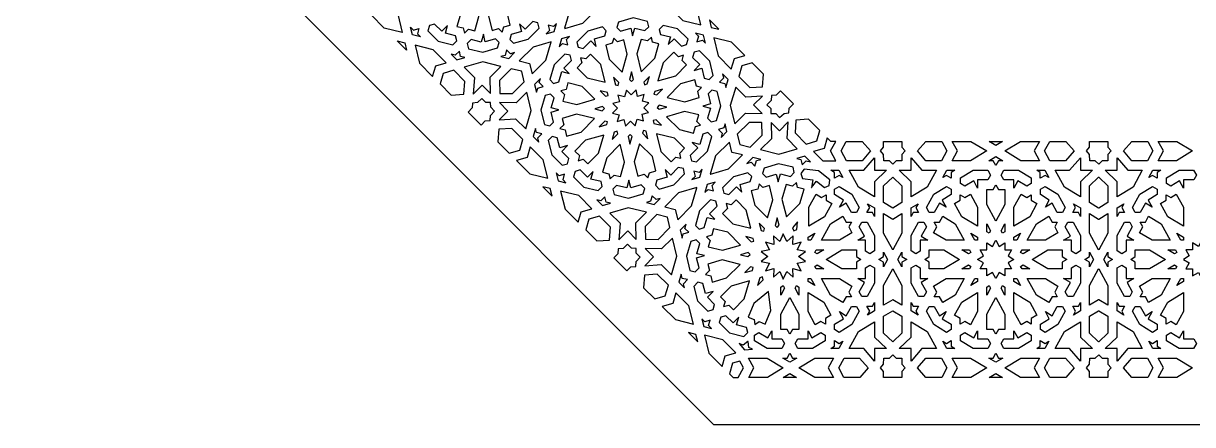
# Model space of a CAD drawing. Extents: x -500 to 500, y -500 to 500.
# Drawn here: x -500 to -3.9, y -500 to -330 of the extents above; entities that cross this region are included whole.
import ezdxf

# ---------------------------------------------------------------- set-up
doc = ezdxf.new("R2010")
doc.units = 0
doc.layers.add('LAYER_1', color=18, linetype='CONTINUOUS')

msp = doc.modelspace()

# ---------------------------------------------------------------- linework, layer by layer
at = {"layer": 'LAYER_1'}
for points in [[(207.11, -500), (500, -207.11), (500, 207.11), (207.11, 500), (-207.11, 500), (-500, 207.11), (-500, -207.11), (-207.11, -500)], [(-212.51, -330.62), (-214.36, -323.04), (-219.98, -317.42), (-221.27, -321.86), (-225.79, -323.18), (-220.23, -328.73)], [(-348.04, -325.06), (-346.73, -320.53), (-341.17, -326.09), (-339.28, -333.82), (-346.86, -331.96), (-352.48, -326.35)], [(-313.32, -331.93), (-312.79, -334.1), (-311.15, -332.46), (-308.45, -333.12), (-306.67, -327.02), (-308.53, -319.44), (-314.25, -325.17), (-316.03, -331.26)], [(-298.36, -332.14), (-296.8, -333.7), (-296.16, -331.5), (-293.42, -330.7), (-294.89, -324.69), (-300.34, -319.24), (-302.57, -326.92), (-301.1, -332.94)], [(-262.58, -329.88), (-256.68, -323.97), (-261.06, -322.9), (-261.07, -322.86), (-261.11, -322.85), (-262.18, -318.47), (-268.08, -324.37), (-270.32, -332.05), (-270.24, -332.03), (-270.26, -332.11)], [(-334.89, -334.89), (-335.71, -331.55), (-334.45, -332.81), (-332.14, -332.14), (-332.81, -334.45), (-331.55, -335.71)], [(-317.84, -339.07), (-316.14, -337.37), (-316.67, -335.23), (-320.95, -334.18), (-319.99, -330.91), (-322.44, -333.35), (-325.51, -330.27), (-327.68, -330.9), (-328.34, -333.18), (-323.95, -337.57)], [(-285.8, -336.63), (-281.18, -332.01), (-281.73, -329.76), (-283.87, -329.24), (-287.11, -332.47), (-289.43, -330.15), (-288.64, -333.38), (-292.98, -334.64), (-293.61, -336.81), (-291.99, -338.43)], [(-274.71, -333.4), (-273.73, -330.01), (-275.05, -331.34), (-277.33, -330.78), (-276.77, -333.06), (-278.1, -334.39)], [(-262.45, -340.66), (-259.22, -337.43), (-256.89, -339.76), (-257.68, -336.52), (-253.34, -335.26), (-252.71, -333.09), (-254.33, -331.47), (-260.52, -333.28), (-265.14, -337.89), (-264.59, -340.14)], [(-242.3, -332.05), (-241.51, -335.28), (-240.55, -332), (-236.27, -333.05), (-234.66, -331.43), (-235.21, -329.19), (-241.32, -327.69), (-247.51, -329.49), (-248.18, -331.77), (-246.64, -333.31)], [(-223.89, -336.55), (-220.81, -339.63), (-218.64, -339), (-217.98, -336.72), (-222.37, -332.33), (-228.48, -330.83), (-230.18, -332.53), (-229.66, -334.67), (-225.38, -335.72), (-226.33, -339)], [(-204.92, -332.48), (-208.9, -328.5), (-208.12, -331.7)], [(-305, -342.21), (-298.81, -340.41), (-298.15, -338.13), (-299.68, -336.59), (-304.02, -337.86), (-304.81, -334.62), (-305.77, -337.9), (-310.05, -336.85), (-311.66, -338.47), (-311.11, -340.71)], [(-271.27, -338.56), (-268.99, -339.12), (-269.55, -336.84), (-268.22, -335.52), (-271.61, -336.5), (-272.6, -339.89)], [(-243.75, -342.98), (-245.22, -336.96), (-247.96, -337.76), (-249.52, -336.2), (-250.16, -338.4), (-252.9, -339.2), (-251.43, -345.22), (-245.98, -350.66)], [(-232.07, -344.74), (-230.29, -338.64), (-233, -337.98), (-233.53, -335.81), (-235.17, -337.44), (-237.88, -336.78), (-239.65, -342.88), (-237.79, -350.46)], [(-211.88, -337.09), (-210.61, -338.35), (-211.43, -335.01), (-214.77, -334.19), (-213.51, -335.45), (-214.18, -337.76)], [(-198.28, -344.84), (-193.85, -343.55), (-199.46, -337.94), (-207.04, -336.08), (-205.15, -343.81), (-199.6, -349.37)], [(-339.41, -339.41), (-341.4, -337.42), (-338.2, -338.21), (-337.42, -341.4)], [(-325.05, -348.04), (-320.53, -346.73), (-326.09, -341.17), (-333.82, -339.28), (-331.96, -346.86), (-326.34, -352.48)], [(-312.7, -344.45), (-314.46, -344.02), (-315.01, -341.74), (-316.73, -343.46), (-318.49, -343.03), (-316.09, -345.43)], [(-294.06, -344.89), (-291.54, -342.36), (-293.32, -342.88), (-294.95, -341.25), (-295.62, -343.55), (-297.4, -344.07)], [(-278.24, -345.53), (-276, -337.85), (-276.08, -337.87), (-276.06, -337.79), (-283.74, -340.03), (-289.64, -345.93), (-285.26, -347), (-285.25, -347.04), (-285.21, -347.05), (-284.14, -351.43)], [(-223.12, -352.15), (-218.57, -347.6), (-220.52, -345.66), (-219.88, -343.46), (-222.08, -344.1), (-224.02, -342.15), (-228.57, -346.7), (-230.8, -354.38)], [(-212.14, -348.95), (-211.09, -353.23), (-208.95, -353.76), (-207.26, -352.06), (-208.75, -345.95), (-213.14, -341.56), (-215.42, -342.22), (-216.05, -344.39), (-212.98, -347.46), (-215.42, -349.91)], [(-305.35, -356.17), (-301.77, -359.75), (-301.92, -352.75), (-297.37, -348.2), (-305.1, -346.31), (-312.93, -348.59), (-308.61, -352.91), (-309.1, -359.93)], [(-272.85, -354.77), (-271.59, -350.43), (-268.36, -351.22), (-270.68, -348.9), (-267.45, -345.66), (-267.97, -343.52), (-270.22, -342.97), (-274.84, -347.59), (-276.64, -353.78), (-275.02, -355.4)], [(-253.18, -354.94), (-255.03, -347.35), (-259.36, -343.03), (-261.4, -345.07), (-263.57, -344.54), (-263.04, -346.71), (-265.08, -348.76), (-260.76, -353.08)], [(-186.3, -356.83), (-185.92, -351.48), (-190.69, -346.71), (-195.13, -348), (-196.45, -352.52), (-191.75, -357.22)], [(-313.07, -360.03), (-312.68, -354.58), (-317.38, -349.88), (-321.9, -351.19), (-323.19, -355.63), (-318.42, -360.41)], [(-292.47, -359.76), (-287.45, -354.74), (-288.52, -350.37), (-288.57, -350.36), (-288.58, -350.31), (-292.95, -349.24), (-297.97, -354.26), (-297.86, -359.6), (-297.81, -359.6), (-297.81, -359.65)], [(-241.11, -353.78), (-241.89, -350.58), (-242.83, -353.82), (-241.99, -354.66)], [(-202.31, -355.44), (-201.88, -357.2), (-200.89, -353.81), (-203.29, -351.41), (-202.86, -353.17), (-204.58, -354.89)], [(-281.76, -357.41), (-279.46, -356.74), (-281.09, -355.11), (-280.57, -353.33), (-283.1, -355.85), (-282.28, -359.19)], [(-265.13, -364.36), (-257.45, -362.13), (-262.9, -356.68), (-268.91, -355.21), (-269.71, -357.95), (-271.91, -358.59), (-270.35, -360.15), (-271.15, -362.89)], [(-247.62, -356.3), (-247.28, -355.11), (-249.57, -352.82), (-248.79, -356.01)], [(-235.25, -355.67), (-234.31, -352.44), (-236.72, -354.85), (-236.44, -356.02)], [(-219.3, -363.23), (-213.2, -361.45), (-213.87, -358.75), (-212.23, -357.11), (-214.4, -356.58), (-215.06, -353.87), (-221.16, -355.65), (-226.88, -361.37)], [(-193.58, -367.98), (-186.58, -368.13), (-190.15, -364.55), (-186.39, -360.8), (-193.41, -361.29), (-197.74, -356.96), (-200.02, -364.8), (-198.12, -372.53)], [(-304.01, -371.31), (-301.93, -371.16), (-301.79, -369.08), (-300.04, -367.22), (-301.7, -365.56), (-301.74, -363.53), (-303.77, -363.49), (-305.43, -361.83), (-307.29, -363.58), (-309.37, -363.73), (-309.52, -365.81), (-311.27, -367.55), (-305.76, -373.06)], [(-291.12, -370.4), (-286.8, -374.73), (-284.52, -366.89), (-286.41, -359.16), (-290.96, -363.71), (-297.96, -363.56), (-294.38, -367.14), (-298.14, -370.89)], [(-276.68, -373.45), (-275.06, -371.84), (-276.11, -367.56), (-272.83, -366.6), (-276.07, -365.81), (-274.8, -361.47), (-276.34, -359.94), (-278.62, -360.6), (-280.42, -366.79), (-278.92, -372.9)], [(-251.82, -360.49), (-252.1, -359.32), (-255.3, -358.54), (-253, -360.84)], [(-245.18, -370.75), (-244.5, -373.53), (-242.41, -371.43), (-240.41, -373.43), (-239.59, -370.62), (-236.82, -371.3), (-237.5, -368.52), (-234.69, -367.7), (-236.68, -365.71), (-234.58, -363.61), (-237.36, -362.93), (-236.54, -360.12), (-239.36, -360.94), (-240.03, -358.16), (-242.13, -360.26), (-244.12, -358.26), (-244.94, -361.08), (-247.72, -360.4), (-247.04, -363.17), (-249.85, -363.99), (-247.86, -365.98), (-249.95, -368.08), (-247.18, -368.76), (-247.99, -371.57)], [(-231.27, -360.3), (-228.86, -357.89), (-232.1, -358.83), (-232.44, -360.01)], [(-205.92, -371.09), (-204.11, -364.9), (-205.61, -358.79), (-207.86, -358.24), (-209.47, -359.85), (-208.42, -364.13), (-211.7, -365.09), (-208.47, -365.88), (-209.73, -370.22), (-208.19, -371.75)], [(-180.77, -368.2), (-179.1, -369.86), (-177.24, -368.11), (-175.16, -367.96), (-175.02, -365.88), (-173.27, -364.13), (-178.77, -358.63), (-180.52, -360.38), (-182.6, -360.53), (-182.75, -362.61), (-184.5, -364.47), (-182.83, -366.13), (-182.79, -368.16)], [(-254.34, -367.01), (-253.46, -366.12), (-254.3, -365.28), (-257.53, -366.22)], [(-227, -365.47), (-230.2, -364.69), (-231.08, -365.57), (-230.24, -366.41)], [(-263.38, -376.04), (-257.65, -370.32), (-265.23, -368.46), (-271.33, -370.24), (-270.67, -372.94), (-272.31, -374.58), (-270.14, -375.11), (-269.47, -377.82)], [(-252.44, -372.86), (-252.1, -371.68), (-253.26, -371.39), (-255.68, -373.81)], [(-229.24, -373.15), (-231.53, -370.85), (-232.72, -371.2), (-232.43, -372.37)], [(-215.62, -376.48), (-214.82, -373.74), (-212.63, -373.1), (-214.18, -371.54), (-213.39, -368.8), (-219.4, -367.33), (-227.09, -369.56), (-221.64, -375.01)], [(-191.58, -382.45), (-186.56, -377.43), (-186.67, -372.09), (-186.72, -372.09), (-186.73, -372.04), (-192.06, -371.93), (-197.08, -376.94), (-196.01, -381.32), (-195.97, -381.33), (-195.96, -381.38)], [(-179.43, -385.38), (-171.6, -383.1), (-175.92, -378.78), (-175.43, -371.76), (-179.19, -375.52), (-182.76, -371.94), (-182.62, -378.94), (-187.16, -383.49)], [(-163.34, -379.79), (-162.05, -375.36), (-166.82, -370.58), (-172.17, -370.96), (-172.55, -376.41), (-167.86, -381.11)], [(-289.4, -383.69), (-288.09, -379.17), (-292.79, -374.47), (-298.24, -374.86), (-298.62, -380.21), (-293.84, -384.98)], [(-281.67, -378.52), (-279.95, -376.8), (-282.23, -376.25), (-282.66, -374.49), (-283.64, -377.88), (-281.24, -380.28)], [(-247.81, -376.84), (-248.1, -375.67), (-249.29, -376.02), (-250.23, -379.26)], [(-241.7, -377.87), (-242.54, -377.03), (-243.43, -377.92), (-242.65, -381.11)], [(-235.75, -375.68), (-236.91, -375.4), (-237.26, -376.58), (-234.96, -378.88)], [(-223.13, -386.62), (-220.97, -387.15), (-221.5, -384.98), (-219.45, -382.93), (-223.78, -378.61), (-231.36, -376.75), (-229.5, -384.34), (-225.18, -388.66)], [(-214.31, -388.72), (-209.7, -384.1), (-207.9, -377.91), (-209.51, -376.29), (-211.68, -376.92), (-212.94, -381.26), (-216.18, -380.47), (-213.85, -382.79), (-217.08, -386.03), (-216.56, -388.17)], [(-201.44, -375.84), (-202.26, -372.5), (-202.77, -374.28), (-205.08, -374.95), (-203.44, -376.58), (-203.96, -378.36)], [(-269.11, -389.47), (-268.48, -387.3), (-271.56, -384.23), (-269.11, -381.78), (-272.39, -382.74), (-273.44, -378.46), (-275.58, -377.93), (-277.28, -379.63), (-275.78, -385.74), (-271.39, -390.13)], [(-262.45, -387.59), (-260.51, -389.54), (-255.97, -384.99), (-253.73, -377.31), (-261.42, -379.54), (-265.96, -384.09), (-264.01, -386.03), (-264.65, -388.23)], [(-251.53, -393.71), (-251, -395.88), (-249.37, -394.25), (-246.66, -394.91), (-244.89, -388.81), (-246.74, -381.23), (-252.47, -386.95), (-254.24, -393.05)], [(-236.57, -393.93), (-235.01, -395.49), (-234.37, -393.29), (-231.63, -392.49), (-233.1, -386.47), (-238.55, -381.03), (-240.79, -388.71), (-239.31, -394.73)], [(-200.79, -391.66), (-194.89, -385.76), (-199.27, -384.69), (-199.28, -384.65), (-199.32, -384.63), (-200.4, -380.26), (-206.3, -386.16), (-208.53, -393.84), (-208.46, -393.82), (-208.48, -393.9)], [(-160.79, -388.18), (-155.25, -388.18), (-157.51, -384.05), (-155.29, -380), (-157.4, -380), (-158.89, -378.51), (-160.18, -382.94), (-164.71, -384.26)], [(-153.05, -384.05), (-150.83, -380), (-144.08, -380), (-140.56, -384.05), (-144.14, -388.18), (-150.79, -388.18)], [(-132.53, -388.18), (-134.89, -388.18), (-134.96, -385.62), (-136.33, -384.05), (-134.96, -382.47), (-134.96, -380), (-127.18, -380), (-127.18, -382.47), (-125.81, -384.05), (-127.18, -385.62), (-127.25, -388.18), (-129.61, -388.18), (-131.07, -389.58)], [(-120.59, -384.05), (-117.07, -380), (-110.32, -380), (-108.09, -384.05), (-110.36, -388.18), (-117, -388.18)], [(-103.63, -384.05), (-105.86, -380), (-97.92, -380), (-91.24, -384.05), (-98.05, -388.18), (-105.9, -388.18)], [(-90.19, -380), (-84.57, -380), (-87.38, -381.71)], [(-83.52, -384.05), (-76.85, -380), (-68.9, -380), (-71.13, -384.05), (-68.86, -388.18), (-76.72, -388.18)], [(-66.67, -384.05), (-64.45, -380), (-57.69, -380), (-54.18, -384.05), (-57.76, -388.18), (-64.4, -388.18)], [(-45.15, -388.18), (-47.51, -388.18), (-47.58, -385.62), (-48.95, -384.05), (-47.58, -382.47), (-47.58, -380), (-39.8, -380), (-39.8, -382.47), (-38.43, -384.05), (-39.8, -385.62), (-39.87, -388.18), (-42.23, -388.18), (-43.69, -389.58)], [(-33.2, -384.05), (-29.69, -380), (-22.93, -380), (-20.71, -384.05), (-22.98, -388.18), (-29.62, -388.18)], [(-16.25, -384.05), (-18.48, -380), (-10.53, -380), (-3.86, -384.05), (-10.66, -388.18), (-18.52, -388.18)], [(-277.49, -395.61), (-279.38, -387.88), (-284.94, -382.32), (-286.25, -386.84), (-290.69, -388.14), (-285.07, -393.75)], [(-191.22, -388.81), (-189.58, -390.44), (-188.91, -388.14), (-187.13, -387.62), (-190.47, -386.8), (-193, -389.33)], [(-167.8, -388.23), (-166.04, -388.66), (-168.45, -386.26), (-171.83, -387.24), (-170.08, -387.67), (-169.52, -389.94)], [(-145.63, -399.38), (-149.55, -392.23), (-143.44, -392.23), (-138.82, -386.92), (-138.82, -392.23), (-133.77, -392.23), (-138.82, -397.08), (-138.82, -403.51)], [(-123.32, -397.08), (-128.37, -392.23), (-123.32, -392.23), (-123.32, -386.92), (-118.7, -392.23), (-112.59, -392.23), (-116.52, -399.38), (-123.32, -403.51)], [(-88.54, -388.18), (-90.32, -388.18), (-87.38, -386.39), (-84.44, -388.18), (-86.22, -388.18), (-87.38, -390.28)], [(-58.25, -399.38), (-62.17, -392.23), (-56.06, -392.23), (-51.44, -386.92), (-51.44, -392.23), (-46.39, -392.23), (-51.44, -397.08), (-51.44, -403.51)], [(-35.94, -397.08), (-40.99, -392.23), (-35.94, -392.23), (-35.94, -386.92), (-31.32, -392.23), (-25.21, -392.23), (-29.14, -399.38), (-35.94, -403.51)], [(-224.01, -398.41), (-219.4, -393.8), (-219.94, -391.55), (-222.09, -391.03), (-225.32, -394.26), (-227.64, -391.93), (-226.85, -395.17), (-231.19, -396.43), (-231.82, -398.6), (-230.21, -400.22)], [(-212.92, -395.19), (-211.94, -391.8), (-213.27, -393.13), (-215.54, -392.57), (-214.98, -394.85), (-216.31, -396.17)], [(-180.51, -393.83), (-179.72, -397.07), (-178.77, -393.79), (-174.49, -394.84), (-172.87, -393.22), (-173.42, -390.97), (-179.53, -389.48), (-185.73, -391.28), (-186.39, -393.56), (-184.85, -395.09)], [(-165.5, -399.56), (-165.51, -399.6), (-163.51, -396.84), (-160.05, -399.57), (-158.04, -398.66), (-157.75, -396.28), (-162.57, -392.48), (-168.67, -391.76), (-170.14, -393.65), (-169.36, -395.71), (-164.98, -396.23), (-165.53, -399.6)], [(-269.76, -397.5), (-271.02, -396.24), (-270.35, -393.93), (-272.66, -394.6), (-273.92, -393.34), (-273.1, -396.68)], [(-256.05, -400.86), (-254.35, -399.16), (-254.88, -397.02), (-259.16, -395.97), (-258.2, -392.69), (-260.65, -395.14), (-263.72, -392.06), (-265.89, -392.69), (-266.56, -394.97), (-262.16, -399.36)], [(-243.21, -404), (-237.02, -402.2), (-236.36, -399.92), (-237.9, -398.38), (-242.23, -399.64), (-243.03, -396.41), (-243.98, -399.69), (-248.26, -398.64), (-249.88, -400.26), (-249.33, -402.5)], [(-200.66, -402.45), (-197.43, -399.22), (-195.1, -401.54), (-195.9, -398.31), (-191.56, -397.05), (-190.93, -394.88), (-192.54, -393.26), (-198.74, -395.06), (-203.35, -399.68), (-202.8, -401.93)], [(-155.86, -393.17), (-157.41, -392.23), (-154.01, -392.23), (-152.31, -395.33), (-153.86, -394.39), (-155.86, -395.6)], [(-134.96, -405.9), (-134.96, -398.8), (-131.11, -395.11), (-131.07, -395.14), (-131.03, -395.11), (-127.18, -398.8), (-127.18, -405.9), (-131.03, -408.24), (-131.07, -408.21), (-131.11, -408.24)], [(-108.28, -394.39), (-109.83, -395.33), (-108.13, -392.23), (-104.73, -392.23), (-106.28, -393.17), (-106.28, -395.6)], [(-96.74, -396.75), (-100.51, -399.04), (-102.39, -397.9), (-102.39, -395.5), (-97.01, -392.23), (-90.8, -392.23), (-89.66, -394.31), (-90.74, -396.29), (-95.09, -396.29), (-95.09, -399.75)], [(-79.67, -396.29), (-84.02, -396.29), (-85.1, -394.31), (-83.96, -392.23), (-77.75, -392.23), (-72.37, -395.5), (-72.37, -397.9), (-74.25, -399.04), (-78.02, -396.75), (-79.67, -399.75)], [(-68.48, -393.17), (-70.03, -392.23), (-66.63, -392.23), (-64.93, -395.33), (-66.48, -394.39), (-68.48, -395.6)], [(-47.58, -405.9), (-47.58, -398.8), (-43.73, -395.11), (-43.69, -395.14), (-43.65, -395.11), (-39.8, -398.8), (-39.8, -405.9), (-43.65, -408.24), (-43.69, -408.21), (-43.73, -408.24)], [(-20.9, -394.39), (-22.45, -395.33), (-20.75, -392.23), (-17.35, -392.23), (-18.9, -393.17), (-18.9, -395.6)], [(-9.36, -396.75), (-13.13, -399.04), (-15.01, -397.9), (-15.01, -395.5), (-9.63, -392.23), (-3.42, -392.23), (-2.28, -394.31), (-3.36, -396.29), (-7.71, -396.29), (-7.71, -399.75)], [(-276.42, -399.99), (-279.61, -399.21), (-275.63, -403.19)], [(-263.27, -409.83), (-258.75, -408.51), (-264.3, -402.96), (-272.03, -401.07), (-270.17, -408.65), (-264.56, -414.27)], [(-216.45, -407.32), (-214.21, -399.63), (-214.29, -399.66), (-214.27, -399.58), (-221.95, -401.81), (-227.85, -407.72), (-223.48, -408.79), (-223.47, -408.83), (-223.42, -408.84), (-222.35, -413.22)], [(-209.48, -400.35), (-207.21, -400.91), (-207.76, -398.63), (-206.44, -397.3), (-209.82, -398.29), (-210.81, -401.68)], [(-181.96, -404.77), (-183.43, -398.75), (-186.18, -399.55), (-187.73, -397.99), (-188.37, -400.19), (-191.12, -400.99), (-189.64, -407), (-184.19, -412.45)], [(-170.51, -406.29), (-168.74, -400.19), (-171.45, -399.53), (-171.98, -397.36), (-173.62, -399), (-176.32, -398.33), (-178.1, -404.43), (-176.24, -412.01)], [(-150.84, -406.12), (-153.69, -407.85), (-152.04, -404.86), (-155.81, -402.57), (-155.81, -400.29), (-153.83, -399.09), (-148.45, -402.35), (-145.35, -408.01), (-146.49, -410.08), (-148.66, -410.08)], [(-116.8, -408.01), (-113.69, -402.35), (-108.31, -399.09), (-106.33, -400.29), (-106.33, -402.57), (-110.1, -404.86), (-108.46, -407.85), (-111.3, -406.12), (-113.48, -410.08), (-115.65, -410.08)], [(-91.23, -406.77), (-91.23, -400.35), (-88.48, -400.35), (-87.38, -398.34), (-86.28, -400.35), (-83.53, -400.35), (-83.53, -406.77), (-87.38, -413.79)], [(-63.46, -406.12), (-66.31, -407.85), (-64.66, -404.86), (-68.43, -402.57), (-68.43, -400.29), (-66.45, -399.09), (-61.07, -402.35), (-57.97, -408.01), (-59.11, -410.08), (-61.28, -410.08)], [(-29.41, -408.01), (-26.31, -402.35), (-20.93, -399.09), (-18.95, -400.29), (-18.95, -402.57), (-22.72, -404.86), (-21.07, -407.85), (-23.92, -406.12), (-26.1, -410.08), (-28.27, -410.08)], [(-250.91, -406.24), (-252.67, -405.81), (-253.23, -403.53), (-254.94, -405.25), (-256.7, -404.82), (-254.3, -407.22)], [(-232.27, -406.67), (-229.75, -404.15), (-231.53, -404.67), (-233.16, -403.03), (-233.83, -405.34), (-235.62, -405.86)], [(-211.07, -416.55), (-209.81, -412.22), (-206.57, -413.01), (-208.89, -410.68), (-205.66, -407.45), (-206.19, -405.31), (-208.43, -404.76), (-213.05, -409.38), (-214.85, -415.57), (-213.24, -417.19)], [(-191.39, -416.72), (-193.24, -409.14), (-197.57, -404.82), (-199.61, -406.86), (-201.78, -406.33), (-201.25, -408.5), (-203.3, -410.54), (-198.97, -414.87)], [(-166.71, -407.86), (-163.66, -402.3), (-161.27, -403.74), (-159.37, -402.58), (-159.37, -404.9), (-156.98, -406.34), (-160.04, -411.91), (-166.71, -415.96)], [(-139.72, -410.14), (-142.03, -410.14), (-140.87, -408.04), (-141.76, -406.41), (-138.82, -408.2), (-138.82, -411.77)], [(-123.32, -408.2), (-120.38, -406.41), (-121.27, -408.04), (-120.11, -410.14), (-122.43, -410.14), (-123.32, -411.77)], [(-101.77, -411.91), (-104.83, -406.34), (-102.44, -404.9), (-102.44, -402.58), (-100.53, -403.74), (-98.15, -402.3), (-95.09, -407.86), (-95.09, -415.96)], [(-79.67, -407.86), (-76.61, -402.3), (-74.23, -403.74), (-72.32, -402.58), (-72.32, -404.9), (-69.94, -406.34), (-72.99, -411.91), (-79.67, -415.96)], [(-52.34, -410.14), (-54.65, -410.14), (-53.49, -408.04), (-54.38, -406.41), (-51.44, -408.2), (-51.44, -411.77)], [(-35.94, -408.2), (-33, -406.41), (-33.89, -408.04), (-32.73, -410.14), (-35.04, -410.14), (-35.94, -411.77)], [(-14.39, -411.91), (-17.44, -406.34), (-15.06, -404.9), (-15.06, -402.58), (-13.15, -403.74), (-10.77, -402.3), (-7.71, -407.86), (-7.71, -415.96)], [(-251.28, -421.82), (-250.9, -416.36), (-255.59, -411.67), (-260.11, -412.98), (-261.4, -417.42), (-256.63, -422.19)], [(-243.56, -417.96), (-239.98, -421.54), (-240.13, -414.53), (-235.59, -409.99), (-243.31, -408.1), (-251.15, -410.37), (-246.82, -414.7), (-247.32, -421.72)], [(-230.68, -421.55), (-225.66, -416.53), (-226.74, -412.16), (-226.78, -412.14), (-226.79, -412.1), (-231.17, -411.03), (-236.19, -416.05), (-236.07, -421.38), (-236.02, -421.39), (-236.02, -421.44)], [(-157.55, -414.88), (-152.25, -411.67), (-150.88, -414.17), (-148.67, -414.17), (-149.77, -416.18), (-148.4, -418.68), (-153.69, -421.89), (-161.4, -421.89)], [(-134.96, -418.93), (-134.96, -410.58), (-131.11, -412.92), (-131.07, -412.9), (-131.03, -412.92), (-127.18, -410.58), (-127.18, -418.93), (-131.03, -425.94), (-131.07, -425.87), (-131.11, -425.94)], [(-113.74, -418.68), (-112.37, -416.18), (-113.47, -414.17), (-111.27, -414.17), (-109.89, -411.67), (-104.59, -414.88), (-100.74, -421.89), (-108.45, -421.89)], [(-70.17, -414.88), (-64.87, -411.67), (-63.5, -414.17), (-61.29, -414.17), (-62.39, -416.18), (-61.02, -418.68), (-66.31, -421.89), (-74.02, -421.89)], [(-47.58, -418.93), (-47.58, -410.58), (-43.73, -412.92), (-43.69, -412.9), (-43.65, -412.92), (-39.8, -410.58), (-39.8, -418.93), (-43.65, -425.94), (-43.69, -425.87), (-43.73, -425.94)], [(-26.36, -418.68), (-24.99, -416.18), (-26.09, -414.17), (-23.89, -414.17), (-22.51, -411.67), (-17.21, -414.88), (-13.36, -421.89), (-21.07, -421.89)], [(-219.97, -419.2), (-217.67, -418.53), (-219.3, -416.9), (-218.79, -415.11), (-221.31, -417.64), (-220.49, -420.98)], [(-185.83, -418.08), (-185.49, -416.9), (-187.79, -414.6), (-187, -417.8)], [(-179.32, -415.56), (-180.1, -412.37), (-181.04, -415.61), (-180.2, -416.45)], [(-173.09, -417.88), (-171.76, -417.39), (-171.51, -414.06), (-171.51, -414.07), (-171.51, -414.06), (-173.68, -416.59)], [(-142.68, -426.46), (-142.68, -421.89), (-145.97, -421.89), (-143.12, -420.16), (-145.3, -416.21), (-144.21, -414.23), (-141.93, -414.23), (-138.82, -419.88), (-138.82, -426.41), (-140.8, -427.61)], [(-123.32, -426.41), (-123.32, -419.88), (-120.21, -414.23), (-117.93, -414.23), (-116.84, -416.21), (-119.02, -420.16), (-116.17, -421.89), (-119.46, -421.89), (-119.46, -426.46), (-121.34, -427.61)], [(-91.23, -418.3), (-91.23, -414.89), (-89.61, -417.85), (-90.2, -418.93)], [(-85.15, -417.85), (-83.53, -414.89), (-83.53, -418.3), (-84.56, -418.93)], [(-55.3, -426.46), (-55.3, -421.89), (-58.59, -421.89), (-55.74, -420.16), (-57.92, -416.21), (-56.83, -414.23), (-54.55, -414.23), (-51.44, -419.88), (-51.44, -426.41), (-53.42, -427.61)], [(-35.94, -426.41), (-35.94, -419.88), (-32.83, -414.23), (-30.55, -414.23), (-29.46, -416.21), (-31.64, -420.16), (-28.79, -421.89), (-32.08, -421.89), (-32.08, -426.46), (-33.96, -427.61)], [(-229.33, -432.19), (-225.01, -436.51), (-222.73, -428.68), (-224.62, -420.95), (-229.17, -425.5), (-236.17, -425.35), (-232.6, -428.92), (-236.35, -432.68)], [(-203.34, -426.15), (-195.66, -423.92), (-201.11, -418.47), (-207.13, -417), (-207.92, -419.74), (-210.12, -420.38), (-208.56, -421.94), (-209.36, -424.68)], [(-190.03, -422.28), (-190.32, -421.11), (-193.51, -420.33), (-191.22, -422.62)], [(-179, -435.1), (-177.56, -438.45), (-176.11, -435.1), (-173.36, -437.5), (-173.51, -433.85), (-169.99, -434.81), (-171.72, -431.59), (-168.12, -430.93), (-171.07, -428.78), (-168.12, -426.62), (-171.72, -425.96), (-169.99, -422.74), (-173.51, -423.71), (-173.36, -420.06), (-176.11, -422.45), (-177.56, -419.1), (-179, -422.45), (-181.76, -420.06), (-181.6, -423.71), (-185.12, -422.74), (-183.4, -425.96), (-186.99, -426.62), (-184.04, -428.78), (-186.99, -430.93), (-183.4, -431.59), (-185.12, -434.81), (-181.6, -433.85), (-181.76, -437.5)], [(-167.05, -420.65), (-164.23, -418.94), (-165.86, -421.9), (-167.05, -421.9)], [(-97.91, -418.94), (-95.09, -420.65), (-95.09, -421.9), (-96.28, -421.9)], [(-79.67, -420.65), (-76.85, -418.94), (-78.48, -421.9), (-79.67, -421.9)], [(-10.53, -418.94), (-7.71, -420.65), (-7.71, -421.9), (-8.9, -421.9)], [(-242.23, -433.1), (-240.15, -432.95), (-240, -430.87), (-238.25, -429.01), (-239.91, -427.35), (-239.96, -425.32), (-241.98, -425.28), (-243.65, -423.61), (-245.5, -425.37), (-247.58, -425.51), (-247.73, -427.59), (-249.48, -429.34), (-243.98, -434.85)], [(-214.89, -435.24), (-213.27, -433.63), (-214.32, -429.34), (-211.04, -428.39), (-214.28, -427.6), (-213.02, -423.26), (-214.56, -421.72), (-216.83, -422.38), (-218.63, -428.58), (-217.14, -434.69)], [(-164.22, -427.03), (-163.63, -425.95), (-160.38, -425.95), (-163.19, -427.66)], [(-159.33, -430), (-152.66, -425.95), (-146.54, -425.95), (-146.54, -428.84), (-144.64, -430), (-146.54, -431.16), (-146.54, -434.05), (-152.66, -434.05)], [(-115.6, -431.16), (-117.5, -430), (-115.6, -428.84), (-115.6, -425.95), (-109.48, -425.95), (-102.81, -430), (-109.48, -434.05), (-115.6, -434.05)], [(-101.76, -425.95), (-98.51, -425.95), (-97.92, -427.03), (-98.95, -427.66)], [(-88.79, -435.53), (-91.23, -437.01), (-91.23, -434.05), (-94.05, -434.05), (-92.64, -431.48), (-95.09, -430), (-92.64, -428.52), (-94.05, -425.95), (-91.23, -425.95), (-91.23, -422.99), (-88.79, -424.47), (-87.38, -421.9), (-85.97, -424.47), (-83.53, -422.99), (-83.53, -425.95), (-80.71, -425.95), (-82.12, -428.52), (-79.67, -430), (-82.12, -431.48), (-80.71, -434.05), (-83.53, -434.05), (-83.53, -437.01), (-85.97, -435.53), (-87.38, -438.1)], [(-76.84, -427.03), (-76.25, -425.95), (-73, -425.95), (-75.81, -427.66)], [(-71.95, -430), (-65.28, -425.95), (-59.16, -425.95), (-59.16, -428.84), (-57.26, -430), (-59.16, -431.16), (-59.16, -434.05), (-65.28, -434.05)], [(-28.22, -431.16), (-30.12, -430), (-28.22, -428.84), (-28.22, -425.95), (-22.1, -425.95), (-15.43, -430), (-22.1, -434.05), (-28.22, -434.05)], [(-14.38, -425.95), (-11.13, -425.95), (-10.54, -427.03), (-11.57, -427.66)], [(0, -438.1), (1.41, -435.53), (3.86, -437.01), (3.86, -434.05), (6.68, -434.05), (5.27, -431.48), (7.71, -430), (5.27, -428.52), (6.68, -425.95), (3.86, -425.95), (3.86, -422.99), (1.41, -424.47), (0, -421.9), (-1.41, -424.47), (-3.85, -422.99), (-3.85, -425.95), (-6.67, -425.95), (-5.26, -428.52), (-7.71, -430), (-5.26, -431.48), (-6.67, -434.05), (-3.85, -434.05), (-3.85, -437.01), (-1.41, -435.53)], [(-201.59, -437.83), (-195.86, -432.11), (-203.44, -430.25), (-209.54, -432.02), (-208.88, -434.73), (-210.52, -436.37), (-208.35, -436.9), (-207.69, -439.61)], [(-192.55, -428.79), (-191.67, -427.91), (-192.51, -427.07), (-195.75, -428.01)], [(-134.96, -431.21), (-136.96, -430), (-134.96, -428.79), (-134.96, -426.91), (-133.26, -430), (-134.96, -433.09)], [(-128.88, -430), (-127.18, -426.91), (-127.18, -428.79), (-125.18, -430), (-127.18, -431.21), (-127.18, -433.09)], [(-47.58, -431.21), (-49.58, -430), (-47.58, -428.79), (-47.58, -426.91), (-45.88, -430), (-47.58, -433.09)], [(-41.5, -430), (-39.8, -426.91), (-39.8, -428.79), (-37.8, -430), (-39.8, -431.21), (-39.8, -433.09)], [(-227.62, -445.48), (-226.3, -440.96), (-231, -436.26), (-236.45, -436.65), (-236.83, -441.99), (-232.05, -446.77)], [(-219.88, -440.31), (-218.17, -438.59), (-220.44, -438.04), (-220.87, -436.28), (-221.86, -439.66), (-219.45, -442.07)], [(-190.65, -434.65), (-190.31, -433.47), (-191.48, -433.18), (-193.89, -435.59)], [(-164.22, -432.97), (-163.19, -432.34), (-160.38, -434.05), (-163.63, -434.05)], [(-145.3, -443.8), (-143.12, -439.84), (-145.97, -438.11), (-142.68, -438.11), (-142.68, -433.54), (-140.8, -432.39), (-138.82, -433.59), (-138.82, -440.12), (-141.93, -445.77), (-144.21, -445.77)], [(-134.96, -441.07), (-131.11, -434.06), (-131.07, -434.13), (-131.03, -434.06), (-127.18, -441.07), (-127.18, -449.42), (-131.03, -447.08), (-131.07, -447.1), (-131.11, -447.08), (-134.96, -449.42)], [(-123.32, -440.12), (-123.32, -433.59), (-121.34, -432.39), (-119.46, -433.54), (-119.46, -438.11), (-116.17, -438.11), (-119.02, -439.84), (-116.84, -443.8), (-117.93, -445.77), (-120.21, -445.77)], [(-98.95, -432.34), (-97.92, -432.97), (-98.51, -434.05), (-101.76, -434.05)], [(-76.84, -432.97), (-75.81, -432.34), (-73, -434.05), (-76.25, -434.05)], [(-57.92, -443.8), (-55.74, -439.84), (-58.59, -438.11), (-55.3, -438.11), (-55.3, -433.54), (-53.42, -432.39), (-51.44, -433.59), (-51.44, -440.12), (-54.55, -445.77), (-56.83, -445.77)], [(-47.58, -441.07), (-43.73, -434.06), (-43.69, -434.13), (-43.65, -434.06), (-39.8, -441.07), (-39.8, -449.42), (-43.65, -447.08), (-43.69, -447.1), (-43.73, -447.08), (-47.58, -449.42)], [(-35.94, -440.12), (-35.94, -433.59), (-33.96, -432.39), (-32.08, -433.54), (-32.08, -438.11), (-28.79, -438.11), (-31.64, -439.84), (-29.46, -443.8), (-30.55, -445.77), (-32.83, -445.77)], [(-11.57, -432.34), (-10.54, -432.97), (-11.13, -434.05), (-14.38, -434.05)], [(-207.33, -451.26), (-206.7, -449.09), (-209.77, -446.01), (-207.33, -443.57), (-210.61, -444.52), (-211.65, -440.24), (-213.79, -439.72), (-215.49, -441.42), (-214, -447.53), (-209.6, -451.92)], [(-200.67, -449.38), (-198.72, -451.32), (-194.18, -446.78), (-191.94, -439.1), (-199.63, -441.33), (-204.17, -445.87), (-202.23, -447.82), (-202.87, -450.02)], [(-186.03, -438.63), (-186.31, -437.46), (-187.5, -437.81), (-188.44, -441.04)], [(-178.61, -441.7), (-177.59, -441.07), (-176.99, -442.16), (-178.61, -445.11)], [(-172.53, -442.16), (-171.94, -441.07), (-170.91, -441.7), (-170.91, -445.11)], [(-167.05, -439.36), (-167.05, -438.11), (-165.86, -438.11), (-164.23, -441.06)], [(-157.55, -445.12), (-161.4, -438.11), (-153.69, -438.11), (-148.4, -441.32), (-149.77, -443.82), (-148.67, -445.83), (-150.88, -445.83), (-152.25, -448.33)], [(-111.27, -445.83), (-113.47, -445.83), (-112.37, -443.82), (-113.74, -441.32), (-108.45, -438.11), (-100.74, -438.11), (-104.59, -445.12), (-109.89, -448.33)], [(-96.28, -438.11), (-95.09, -438.11), (-95.09, -439.36), (-97.91, -441.06)], [(-91.23, -441.7), (-90.2, -441.07), (-89.61, -442.16), (-91.23, -445.11)], [(-85.15, -442.16), (-84.56, -441.07), (-83.53, -441.7), (-83.53, -445.11)], [(-79.67, -439.36), (-79.67, -438.11), (-78.48, -438.11), (-76.85, -441.06)], [(-70.17, -445.12), (-74.02, -438.11), (-66.31, -438.11), (-61.02, -441.32), (-62.39, -443.82), (-61.29, -445.83), (-63.5, -445.83), (-64.87, -448.33)], [(-23.89, -445.83), (-26.09, -445.83), (-24.99, -443.82), (-26.36, -441.32), (-21.07, -438.11), (-13.36, -438.11), (-17.21, -445.12), (-22.51, -448.33)], [(-8.9, -438.11), (-7.71, -438.11), (-7.71, -439.36), (-10.53, -441.06)], [(-215.7, -457.39), (-217.59, -449.66), (-223.15, -444.11), (-224.46, -448.63), (-228.9, -449.92), (-223.28, -455.54)], [(-189.56, -457.64), (-187.81, -456.29), (-185.29, -457.46), (-182.87, -451.59), (-183.76, -443.64), (-190.02, -448.63), (-192.46, -454.5), (-189.84, -455.46)], [(-175.86, -459.65), (-178.61, -459.65), (-178.61, -453.23), (-174.76, -446.21), (-170.91, -453.23), (-170.91, -459.65), (-173.66, -459.65), (-174.76, -461.66)], [(-167.05, -452.14), (-167.05, -444.04), (-160.37, -448.09), (-157.32, -453.66), (-159.7, -455.1), (-159.7, -457.42), (-161.61, -456.26), (-163.99, -457.7)], [(-100.53, -456.26), (-102.44, -457.42), (-102.44, -455.1), (-104.83, -453.66), (-101.77, -448.09), (-95.09, -444.04), (-95.09, -452.14), (-98.15, -457.7)], [(-88.48, -459.65), (-91.23, -459.65), (-91.23, -453.23), (-87.38, -446.21), (-83.53, -453.23), (-83.53, -459.65), (-86.28, -459.65), (-87.38, -461.66)], [(-79.67, -452.14), (-79.67, -444.04), (-72.99, -448.09), (-69.94, -453.66), (-72.32, -455.1), (-72.32, -457.42), (-74.23, -456.26), (-76.61, -457.7)], [(-13.15, -456.26), (-15.06, -457.42), (-15.06, -455.1), (-17.44, -453.66), (-14.39, -448.09), (-7.71, -444.04), (-7.71, -452.14), (-10.77, -457.7)], [(-155.81, -459.71), (-155.81, -457.43), (-152.04, -455.14), (-153.69, -452.15), (-150.84, -453.88), (-148.66, -449.92), (-146.49, -449.92), (-145.35, -451.99), (-148.45, -457.65), (-153.83, -460.91)], [(-140.87, -451.96), (-142.03, -449.86), (-139.72, -449.86), (-138.82, -448.23), (-138.82, -451.8), (-141.76, -453.59)], [(-123.32, -451.8), (-123.32, -448.23), (-122.43, -449.86), (-120.11, -449.86), (-121.27, -451.96), (-120.38, -453.59)], [(-113.69, -457.65), (-116.8, -451.99), (-115.65, -449.92), (-113.48, -449.92), (-111.3, -453.88), (-108.46, -452.15), (-110.1, -455.14), (-106.33, -457.43), (-106.33, -459.71), (-108.31, -460.91)], [(-68.43, -459.71), (-68.43, -457.43), (-64.66, -455.14), (-66.31, -452.15), (-63.46, -453.88), (-61.28, -449.92), (-59.11, -449.92), (-57.97, -451.99), (-61.07, -457.65), (-66.45, -460.91)], [(-53.49, -451.96), (-54.65, -449.86), (-52.34, -449.86), (-51.44, -448.23), (-51.44, -451.8), (-54.38, -453.59)], [(-35.94, -451.8), (-35.94, -448.23), (-35.04, -449.86), (-32.73, -449.86), (-33.89, -451.96), (-33, -453.59)], [(-26.31, -457.65), (-29.41, -451.99), (-28.27, -449.92), (-26.1, -449.92), (-23.92, -453.88), (-21.07, -452.15), (-22.72, -455.14), (-18.95, -457.43), (-18.95, -459.71), (-20.93, -460.91)], [(-207.97, -459.29), (-209.24, -458.02), (-208.57, -455.72), (-210.87, -456.39), (-212.13, -455.12), (-211.32, -458.47)], [(-194.26, -462.64), (-192.57, -460.95), (-193.09, -458.81), (-197.37, -457.76), (-196.42, -454.48), (-198.86, -456.92), (-201.94, -453.85), (-204.11, -454.48), (-204.77, -456.75), (-200.38, -461.15)], [(-134.96, -461.2), (-134.96, -454.1), (-131.11, -451.76), (-131.07, -451.79), (-131.03, -451.76), (-127.18, -454.1), (-127.18, -461.2), (-131.03, -464.89), (-131.07, -464.86), (-131.11, -464.89)], [(-47.58, -461.2), (-47.58, -454.1), (-43.73, -451.76), (-43.69, -451.79), (-43.65, -451.76), (-39.8, -454.1), (-39.8, -461.2), (-43.65, -464.89), (-43.69, -464.86), (-43.73, -464.89)], [(-214.63, -461.78), (-217.82, -461), (-213.85, -464.98)], [(-189.77, -464.5), (-189.77, -462.1), (-187.89, -460.96), (-184.12, -463.25), (-182.48, -460.25), (-182.48, -463.71), (-178.13, -463.71), (-177.04, -465.69), (-178.18, -467.77), (-184.39, -467.77)], [(-172.48, -465.69), (-171.4, -463.71), (-167.05, -463.71), (-167.05, -460.25), (-165.4, -463.25), (-161.63, -460.96), (-159.75, -462.1), (-159.75, -464.5), (-165.13, -467.77), (-171.34, -467.77)], [(-143.44, -467.77), (-149.55, -467.77), (-145.63, -460.62), (-138.82, -456.49), (-138.82, -462.92), (-133.77, -467.77), (-138.82, -467.77), (-138.82, -473.08)], [(-123.32, -467.77), (-128.37, -467.77), (-123.32, -462.92), (-123.32, -456.49), (-116.52, -460.62), (-112.59, -467.77), (-118.7, -467.77), (-123.32, -473.08)], [(-102.39, -464.5), (-102.39, -462.1), (-100.51, -460.96), (-96.74, -463.25), (-95.09, -460.25), (-95.09, -463.71), (-90.74, -463.71), (-89.66, -465.69), (-90.8, -467.77), (-97.01, -467.77)], [(-85.1, -465.69), (-84.02, -463.71), (-79.67, -463.71), (-79.67, -460.25), (-78.02, -463.25), (-74.25, -460.96), (-72.37, -462.1), (-72.37, -464.5), (-77.75, -467.77), (-83.96, -467.77)], [(-56.06, -467.77), (-62.17, -467.77), (-58.25, -460.62), (-51.44, -456.49), (-51.44, -462.92), (-46.39, -467.77), (-51.44, -467.77), (-51.44, -473.08)], [(-35.94, -467.77), (-40.99, -467.77), (-35.94, -462.92), (-35.94, -456.49), (-29.14, -460.62), (-25.21, -467.77), (-31.32, -467.77), (-35.94, -473.08)], [(-15.01, -464.5), (-15.01, -462.1), (-13.13, -460.96), (-9.36, -463.25), (-7.71, -460.25), (-7.71, -463.71), (-3.36, -463.71), (-2.28, -465.69), (-3.42, -467.77), (-9.63, -467.77)], [(-202.18, -470.91), (-197.66, -469.6), (-203.22, -464.04), (-210.95, -462.15), (-209.09, -469.73), (-203.47, -475.35)], [(-193.99, -468.33), (-190.55, -468.07), (-192.18, -467.27), (-192.5, -464.78), (-192.53, -464.81), (-192.53, -464.76), (-194.52, -466.3), (-196.23, -465.71)], [(-155.86, -466.83), (-155.86, -464.4), (-153.86, -465.61), (-152.31, -464.67), (-154.01, -467.77), (-157.41, -467.77)], [(-109.83, -464.67), (-108.28, -465.61), (-106.28, -464.4), (-106.28, -466.83), (-104.73, -467.77), (-108.13, -467.77)], [(-68.48, -466.83), (-68.48, -464.4), (-66.48, -465.61), (-64.93, -464.67), (-66.63, -467.77), (-70.03, -467.77)], [(-22.45, -464.67), (-20.9, -465.61), (-18.9, -464.4), (-18.9, -466.83), (-17.35, -467.77), (-20.75, -467.77)], [(-177.7, -471.82), (-175.92, -471.82), (-174.76, -469.72), (-173.6, -471.82), (-171.82, -471.82), (-174.76, -473.61)], [(-134.96, -477.53), (-136.33, -475.95), (-134.96, -474.38), (-134.89, -471.82), (-132.53, -471.82), (-131.07, -470.42), (-129.61, -471.82), (-127.25, -471.82), (-127.18, -474.38), (-125.81, -475.95), (-127.18, -477.53), (-127.18, -480), (-134.96, -480)], [(-90.32, -471.82), (-88.54, -471.82), (-87.38, -469.72), (-86.22, -471.82), (-84.44, -471.82), (-87.38, -473.61)], [(-47.58, -477.53), (-48.95, -475.95), (-47.58, -474.38), (-47.51, -471.82), (-45.15, -471.82), (-43.69, -470.42), (-42.23, -471.82), (-39.87, -471.82), (-39.8, -474.38), (-38.43, -475.95), (-39.8, -477.53), (-39.8, -480), (-47.58, -480)], [(-198.82, -480), (-196.63, -480), (-194.41, -475.95), (-195.97, -473.11), (-199.08, -474.02), (-200.37, -478.45)], [(-190.02, -475.95), (-192.29, -471.82), (-184.43, -471.82), (-177.63, -475.95), (-184.3, -480), (-192.24, -480)], [(-170.9, -475.95), (-164.1, -471.82), (-156.24, -471.82), (-158.51, -475.95), (-156.28, -480), (-164.23, -480)], [(-154.05, -475.95), (-151.78, -471.82), (-145.14, -471.82), (-141.56, -475.95), (-145.07, -480), (-151.83, -480)], [(-120.59, -475.95), (-117, -471.82), (-110.36, -471.82), (-108.09, -475.95), (-110.32, -480), (-117.07, -480)], [(-103.63, -475.95), (-105.9, -471.82), (-98.05, -471.82), (-91.24, -475.95), (-97.92, -480), (-105.86, -480)], [(-83.52, -475.95), (-76.72, -471.82), (-68.86, -471.82), (-71.13, -475.95), (-68.9, -480), (-76.85, -480)], [(-66.67, -475.95), (-64.4, -471.82), (-57.76, -471.82), (-54.18, -475.95), (-57.69, -480), (-64.45, -480)], [(-33.2, -475.95), (-29.62, -471.82), (-22.98, -471.82), (-20.71, -475.95), (-22.93, -480), (-29.69, -480)], [(-16.25, -475.95), (-18.52, -471.82), (-10.66, -471.82), (-3.86, -475.95), (-10.53, -480), (-18.48, -480)], [(-174.76, -478.29), (-171.95, -480), (-177.57, -480)], [(-87.38, -478.29), (-84.57, -480), (-90.19, -480)]]:
    msp.add_lwpolyline(points, close=True, dxfattribs=at)

doc.saveas('drawing.dxf')
